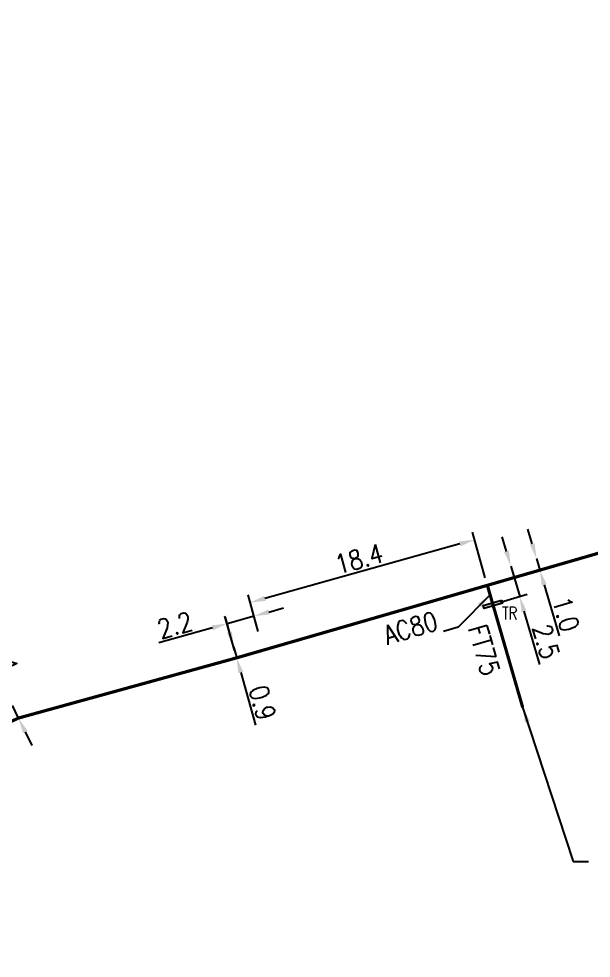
# Model space of a CAD drawing. Header units: millimetres. Extents: x 115991 to 117009, y 129000 to 129990.
# Drawn here: x 116840.9 to 116886, y 129562.7 to 129636.6 of the extents above; entities that cross this region are included whole.
import ezdxf
from ezdxf.enums import TextEntityAlignment as Align

# ---------------------------------------------------------------- set-up
doc = ezdxf.new("R2010")
doc.units = ezdxf.units.MM
doc.header["$PDMODE"] = 34
for name, pattern in [('L_25_AP', [2000, 1000, 1000]), ('L_RAC_AP', [3.5, 2, -1.5]), ('L_RAC_FT', [3.5, 2, -1.5])]:
    doc.linetypes.add(name, pattern=pattern)
doc.layers.get('0').update_dxf_attribs({"linetype": 'CONTINUOUS'})
doc.layers.get('DEFPOINTS').update_dxf_attribs({"linetype": 'CONTINUOUS'})
doc.layers.add('L_150', color=1, linetype='CONTINUOUS')
doc.layers.add('L_340', color=7, linetype='CONTINUOUS')
doc.layers.add('L_170', color=7, linetype='CONTINUOUS', plot=False)
doc.styles.add('G_ROMANS', font='ROMANS.SHX', dxfattribs={"width": 0.75})
doc.styles.get("Standard").update_dxf_attribs({"font": 'romans.shx', "width": 0.85})
doc.dimstyles.get("Standard").update_dxf_attribs({"dimtxt": 1.5, "dimasz": 1.2, "dimexe": 0.625, "dimexo": 0.625, "dimgap": 0.25, "dimtad": 1, "dimdec": 1, "dimzin": 0, "dimdsep": 46, "dimtxsty": 'Standard', "dimcen": -0.5, "dimadec": 0, "dimazin": 0, "dimtfac": 1, "dimtdec": 1, "dimtmove": 0, "dimatfit": 3, "dimfxl": 0, "dimtolj": 1, "dimtzin": 0, "dimarcsym": 0})

# ---------------------------------------------------------------- blocks, each defined once
blk = doc.blocks.new('L_340_19')
at = {"linetype": 'Continuous'}
blk.add_hatch(color=0, dxfattribs=at).paths.add_polyline_path([(0.125, 0.75), (-0.125, 0.75), (-0.125, -0.75), (0.125, -0.75)])
at = {"color": 0, "linetype": 'Continuous'}
blk.add_lwpolyline([(-0.125, 0.75), (0.125, 0.75), (0.125, -0.75), (-0.125, -0.75)], close=True, dxfattribs=at)
at = {"color": 0, "linetype": 'Continuous', "style": 'G_ROMANS', "width": 0.75}
for tag, height, flags, p in [('TR', 1.5, 8, (0, 3)), ('DEF_LEG', 1.2, 3, (0, -5)), ('DEF_COUP', 1.2, 3, (0, -7.5)), ('DEF_TYPE', 1.2, 3, (0, -10))]:
    blk.add_attdef(tag, text='', height=height, dxfattribs=dict(at, flags=flags)).set_placement(p, align=Align.MIDDLE)
blk = doc.blocks.new('*D341')
at = {"layer": 'DEFPOINTS', "color": 0, "linetype": 'Continuous', "transparency": 16777216}
for p in [(116881.661, 129594.144), (116881.927, 129593.232), (116881.927, 129593.232)]:
    blk.add_point(p, dxfattribs=at)
at = {"layer": 'L_150', "color": 0, "linetype": 'Continuous', "lineweight": -2, "transparency": 16777216}
for p, q in [((116881.326, 129595.296), (116880.99, 129596.448)), ((116881.661, 129594.144), (116881.927, 129593.232)), ((116882.263, 129592.08), (116883.435, 129588.058))]:
    blk.add_line(p, q, dxfattribs=at)
at = {"layer": 'L_150', "color": 0, "linetype": 'Continuous', "transparency": 16777216}
for points in [[(116881.518, 129595.352), (116881.134, 129595.24), (116881.661, 129594.144)], [(116882.455, 129592.136), (116882.071, 129592.024), (116881.927, 129593.232)]]:
    blk.add_solid(points, dxfattribs=at)
at = {"layer": 'L_150', "color": 0, "linetype": 'Continuous', "transparency": 16777216, "insert": (116883.977, 129589.773), "char_height": 1.5, "attachment_point": 5, "rotation": 286.24972}
blk.add_mtext('\\A1;1.0', dxfattribs=at)
blk = doc.blocks.new('*D343')
at = {"layer": 'DEFPOINTS', "color": 0, "linetype": 'Continuous', "transparency": 16777216}
for p in [(116859.417, 129589.609), (116859.921, 129587.807), (116858.051, 129586.325)]:
    blk.add_point(p, dxfattribs=at)
at = {"layer": 'L_150', "color": 0, "linetype": 'Continuous', "lineweight": -2, "transparency": 16777216}
for p, q in [((116859.752, 129588.409), (116859.248, 129590.211)), ((116860.572, 129589.932), (116861.728, 129590.256)), ((116857.882, 129586.927), (116857.129, 129589.618)), ((116859.417, 129589.609), (116857.298, 129589.016)), ((116856.142, 129588.693), (116851.932, 129587.515))]:
    blk.add_line(p, q, dxfattribs=at)
at = {"layer": 'L_150', "color": 0, "linetype": 'Continuous', "transparency": 16777216}
for points in [[(116860.518, 129590.125), (116860.626, 129589.74), (116859.417, 129589.609)], [(116856.088, 129588.886), (116856.196, 129588.5), (116857.298, 129589.016)]]:
    blk.add_solid(points, dxfattribs=at)
at = {"layer": 'L_150', "color": 0, "linetype": 'Continuous', "transparency": 16777216, "insert": (116853.19, 129588.905), "char_height": 1.5, "attachment_point": 5, "rotation": 15.62962}
blk.add_mtext('\\A1;2.2', dxfattribs=at)
blk = doc.blocks.new('*D344')
at = {"layer": 'DEFPOINTS', "color": 0, "linetype": 'Continuous', "transparency": 16777216}
for p in [(116857.808, 129587.192), (116857.808, 129587.192), (116858.051, 129586.325)]:
    blk.add_point(p, dxfattribs=at)
at = {"layer": 'L_150', "color": 0, "linetype": 'Continuous', "lineweight": -2, "transparency": 16777216}
for p, q in [((116857.485, 129588.347), (116857.162, 129589.503)), ((116857.808, 129587.192), (116858.051, 129586.325)), ((116858.374, 129585.169), (116859.535, 129581.018))]:
    blk.add_line(p, q, dxfattribs=at)
at = {"layer": 'L_150', "color": 0, "linetype": 'Continuous', "transparency": 16777216}
for points in [[(116857.678, 129588.401), (116857.292, 129588.293), (116857.808, 129587.192)], [(116858.567, 129585.223), (116858.181, 129585.115), (116858.051, 129586.325)]]:
    blk.add_solid(points, dxfattribs=at)
at = {"layer": 'L_150', "color": 0, "linetype": 'Continuous', "transparency": 16777216, "insert": (116860.079, 129582.785), "char_height": 1.5, "attachment_point": 5, "rotation": 285.62962}
blk.add_mtext('\\A1;0.9', dxfattribs=at)
blk = doc.blocks.new('*D345')
at = {"layer": 'DEFPOINTS', "color": 0, "linetype": 'Continuous', "transparency": 16777216}
for p in [(116877.792, 129592.036), (116859.117, 129590.68), (116859.921, 129587.807)]:
    blk.add_point(p, dxfattribs=at)
at = {"layer": 'L_150', "color": 0, "linetype": 'Continuous', "lineweight": -2, "transparency": 16777216}
for p, q in [((116877.624, 129592.638), (116876.62, 129596.225)), ((116875.633, 129595.3), (116860.273, 129591.003)), ((116859.752, 129588.409), (116858.949, 129591.281))]:
    blk.add_line(p, q, dxfattribs=at)
at = {"layer": 'L_150', "color": 0, "linetype": 'Continuous', "transparency": 16777216}
for points in [[(116875.579, 129595.493), (116875.687, 129595.107), (116876.789, 129595.623)], [(116860.219, 129591.195), (116860.327, 129590.81), (116859.117, 129590.68)]]:
    blk.add_solid(points, dxfattribs=at)
at = {"layer": 'L_150', "color": 0, "linetype": 'Continuous', "transparency": 16777216, "insert": (116867.683, 129594.114), "char_height": 1.5, "attachment_point": 5, "rotation": 15.62962}
blk.add_mtext('\\A1;18.4', dxfattribs=at)
blk = doc.blocks.new('*D347')
at = {"layer": 'DEFPOINTS', "color": 0, "linetype": 'Continuous', "transparency": 16777216}
for p in [(116840.396, 129582.575), (116840.396, 129582.575), (116840.873, 129581.584)]:
    blk.add_point(p, dxfattribs=at)
at = {"layer": 'L_150', "color": 0, "linetype": 'Continuous', "lineweight": -2, "transparency": 16777216}
for p, q in [((116839.875, 129583.656), (116838.214, 129587.102)), ((116840.873, 129581.584), (116840.396, 129582.575)), ((116841.394, 129580.503), (116841.915, 129579.422))]:
    blk.add_line(p, q, dxfattribs=at)
at = {"layer": 'L_150', "color": 0, "linetype": 'Continuous', "transparency": 16777216}
for points in [[(116840.055, 129583.743), (116839.694, 129583.57), (116840.396, 129582.575)], [(116841.574, 129580.59), (116841.214, 129580.417), (116840.873, 129581.584)]]:
    blk.add_solid(points, dxfattribs=at)
at = {"layer": 'L_150', "color": 0, "linetype": 'Continuous', "transparency": 16777216, "insert": (116839.685, 129586.354), "char_height": 1.5, "attachment_point": 5, "rotation": 295.73209}
blk.add_mtext('\\A1;1.1', dxfattribs=at)
blk = doc.blocks.new('*D368')
at = {"layer": 'DEFPOINTS', "color": 0, "linetype": 'Continuous', "transparency": 16777216}
for p in [(116879.638, 129593.554), (116879.638, 129593.554), (116878.225, 129590.539)]:
    blk.add_point(p, dxfattribs=at)
at = {"layer": 'L_340', "color": 0, "linetype": 'Continuous', "lineweight": -2, "transparency": 16777216}
for p, q in [((116879.303, 129594.707), (116878.967, 129595.859)), ((116879.638, 129593.554), (116880.338, 129591.154)), ((116878.825, 129590.713), (116880.938, 129591.329)), ((116880.674, 129590.002), (116881.897, 129585.805))]:
    blk.add_line(p, q, dxfattribs=at)
at = {"layer": 'L_340', "color": 0, "linetype": 'Continuous', "transparency": 16777216}
for points in [[(116879.495, 129594.763), (116879.111, 129594.651), (116879.638, 129593.554)], [(116880.866, 129590.058), (116880.482, 129589.946), (116880.338, 129591.154)]]:
    blk.add_solid(points, dxfattribs=at)
at = {"layer": 'L_340', "color": 0, "linetype": 'Continuous', "transparency": 16777216, "insert": (116882.413, 129587.608), "char_height": 1.5, "attachment_point": 5, "rotation": 286.24972}
blk.add_mtext('\\A1;2.5', dxfattribs=at)

msp = doc.modelspace()

# ---------------------------------------------------------------- linework, layer by layer
at = {"layer": 'L_150', "linetype": 'L_25_AP', "const_width": 0.25, "flags": 128}
msp.add_lwpolyline([(116905.81, 129656.186), (116905.93, 129656.062), (116905.972, 129654.763), (116906.055, 129652.226), (116907.546, 129602.355), (116907.546, 129602.355), (116907.31, 129601.783), (116906.677, 129600.249), (116896.702, 129597.509), (116881.927, 129593.232), (116877.792, 129592.036), (116858.051, 129586.325), (116840.873, 129581.584), (116804.784, 129564.803), (116803.409, 129563.744), (116803.811, 129562.796)], dxfattribs=at)
at = {"layer": 'L_170', "linetype": 'L_RAC_AP', "const_width": 0.25, "flags": 128}
msp.add_lwpolyline([(116877.792, 129592.036), (116878.225, 129590.539)], dxfattribs=at)
at = {"layer": 'L_170', "linetype": 'L_RAC_FT', "const_width": 0.25, "flags": 128}
msp.add_lwpolyline([(116878.225, 129590.539), (116880.571, 129582.43)], dxfattribs=at)

# ---------------------------------------------------------------- block references
at = {"layer": 'L_340'}
ref = msp.add_blockref('L_340_19', (116878.225, 129590.539), dxfattribs=dict(at, rotation=286.134340351677))
ref.add_attrib('TR', 'TR', dxfattribs={"layer": '0', "color": 0, "linetype": 'Continuous', "height": 1, "width": 0.75}).set_placement((116879.551, 129589.849), align=Align.MIDDLE)

# ---------------------------------------------------------------- texts
at = {"layer": 'L_170', "linetype": 'Continuous', "char_height": 1.5, "attachment_point": 9}
for s, insert, rotation in [('\\A1;AC80', (116874.029, 129588.575), 16.59212), ('\\A1;FT75', (116877.373, 129584.774), 286.13434)]:
    msp.add_mtext(s, dxfattribs=dict(at, insert=insert, rotation=rotation))

# ---------------------------------------------------------------- dimensions: what is measured, and where the dimension line sits
at = {"layer": 'L_150', "linetype": 'Continuous'}
for base, p1, p2, angle, picture, middle in [((116881.9271, 129593.232), (116881.6613, 129594.1441), (116881.9271, 129593.232), 106.24972, '*D341', (116883.017, 129589.493)), ((116859.117, 129590.68), (116877.792, 129592.036), (116859.921, 129587.807), 195.62962, '*D345', (116867.953, 129593.151)), ((116859.417, 129589.609), (116858.051, 129586.325), (116859.921, 129587.807), 195.62962, '*D343', (116853.46, 129587.942)), ((116857.808, 129587.192), (116858.051, 129586.325), (116857.808, 129587.192), 285.62962, '*D344', (116859.116, 129582.516)), ((116840.396, 129582.575), (116840.873, 129581.584), (116840.396, 129582.575), 295.73209, '*D347', (116838.784, 129585.92))]:
    dim = msp.add_linear_dim(base=base, p1=p1, p2=p2, angle=angle, dimstyle='Standard', dxfattribs=at)
    dim.commit()
    dim.dimension.update_dxf_attribs({"geometry": picture, "text_midpoint": middle, "dimtype": 160})
at = {"layer": 'L_340', "linetype": 'Continuous'}
dim = msp.add_linear_dim(base=(116879.638, 129593.554), p1=(116878.225, 129590.539), p2=(116879.638, 129593.554), angle=286.24972, dimstyle='Standard', dxfattribs=at)
dim.commit()
dim.dimension.update_dxf_attribs({"geometry": '*D368', "text_midpoint": (116881.453, 129587.328), "dimtype": 160})

# ---------------------------------------------------------------- leaders
at = {"layer": 'L_170', "linetype": 'Continuous'}
for points in [[(116878.009, 129591.287), (116875.49, 129588.749), (116874.34, 129588.407)], [(116880.571, 129582.43), (116884.557, 129570.29), (116885.757, 129570.29)]]:
    msp.add_leader(points, dimstyle='Standard', dxfattribs=at)

doc.saveas('drawing.dxf')
